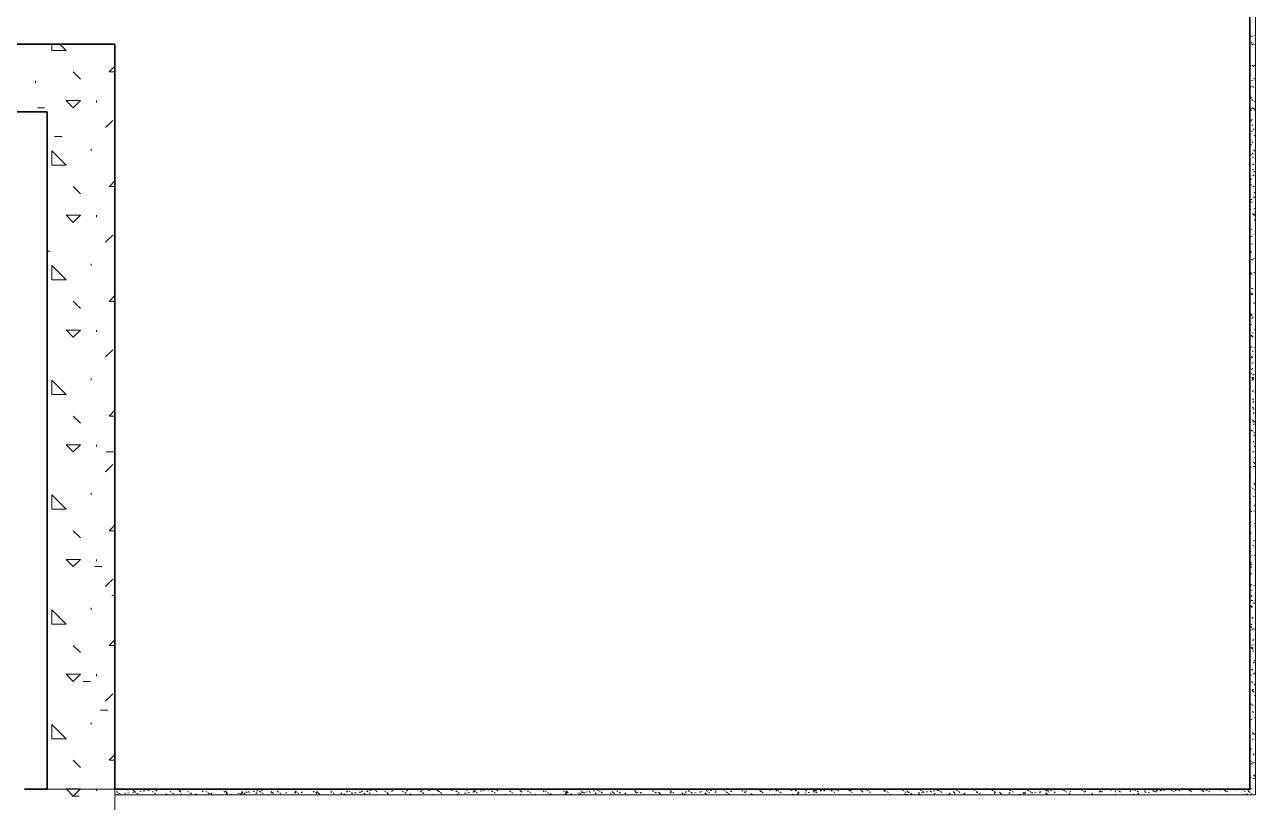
# Model space of a CAD drawing. Header units: millimetres. Extents: x -4948 to 42228, y -4856 to 69378.
# Drawn here: x 2734 to 5459, y 44563 to 46285 of the extents above; entities that cross this region are included whole.
import ezdxf

# ---------------------------------------------------------------- set-up
doc = ezdxf.new("R2010")
doc.units = ezdxf.units.MM
for name, color, linetype, lineweight in [('A-WALL', 113, 'Continuous', 13), ('A-WALL-PATT', 111, 'Continuous', 13), ('I-WALL', 2, 'Continuous', 13)]:
    doc.layers.add(name, color=color, linetype=linetype, lineweight=lineweight)

# ---------------------------------------------------------------- blocks, each defined once
blk = doc.blocks.new('27ELB-RD-AR-0000-BIM_rvt-1-1 этаж отм_ _0_000 лотки')
at = {"layer": 'A-WALL', "color": 252, "lineweight": 9}
for p, q in [((5458.9, 50179.6), (5458.9, 44592.1)), ((2933.9, 44592.1), (2783.9, 44592.1)), ((2783.9, 44592.1), (2933.9, 44592.1)), ((2933.9, 44592.1), (2933.9, 44579.6)), ((5458.9, 44592.1), (5458.9, 44579.6)), ((5458.9, 44579.6), (2933.9, 44579.6)), ((2933.9, 44579.6), (2933.9, 44479.6))]:
    blk.add_line(p, q, dxfattribs=at)
at = {"layer": 'A-WALL-PATT', "color": 252, "linetype": 'Continuous', "lineweight": 9}
for p, q in [((5446.4, 46273.5), (5447.2, 46272.9)), ((5458.2, 46280.3), (5458.9, 46280.8)), ((5449, 46259.4), (5452.4, 46259.8)), ((5449.3, 46246.3), (5452.1, 46244.5)), ((5456.4, 46260.3), (5458.9, 46260.7)), ((2794, 46228), (2794, 46242.1)), ((2794, 46228), (2825.7, 46228)), ((2825.7, 46228), (2811.6, 46242.1)), ((5446.4, 46226.1), (5447.6, 46226.3)), ((5446.4, 46221), (5447.1, 46221.6)), ((5450.4, 46242.3), (5452.9, 46240.1)), ((5454.7, 46242.9), (5457.5, 46241.1)), ((2921, 46180.3), (2933.9, 46193.2)), ((5446.4, 46197.7), (5447.5, 46196.9)), ((5446.4, 46195.9), (5447.9, 46197.1)), ((5446.4, 46193.3), (5448.9, 46193.6)), ((5450.9, 46195.7), (5453.3, 46193.6)), ((5453.3, 46193.6), (5453.3, 46193.6)), ((5453.3, 46193.6), (5455.7, 46191.3)), ((5455.9, 46194.5), (5458.9, 46194.9)), ((2857.4, 46164.6), (2841.5, 46180.5)), ((2921, 46180.4), (2933.9, 46180.4)), ((5446.4, 46170.9), (5448.7, 46172.7)), ((5454.9, 46166.9), (5457.7, 46165.1)), ((5457.3, 46161.8), (5458.9, 46162)), ((2758.3, 46156.6), (2758.3, 46160.5)), ((5446.4, 46147.1), (5448.7, 46145.6)), ((5446.8, 46146.2), (5449.5, 46148.2)), ((5450, 46160.9), (5453.3, 46161.3)), ((5452.2, 46148.5), (5454.6, 46146.2)), ((2841.5, 46101.1), (2825.6, 46117)), ((2825.7, 46116.9), (2857.5, 46116.9)), ((2841.6, 46101), (2857.5, 46116.9)), ((2893.2, 46112.9), (2893.2, 46116.9)), ((5446.4, 46127.5), (5448.5, 46127.8)), ((5447.6, 46121.7), (5450.3, 46123.7)), ((5450.8, 46119), (5453.6, 46117.2)), ((5456.1, 46115.6), (5458.9, 46113.9)), ((2762.3, 46101), (2778.1, 46101)), ((5446.6, 46094.6), (5449.9, 46095.1)), ((5448.4, 46097.2), (5451.1, 46099.3)), ((5452.6, 46101.9), (5455, 46099.7)), ((5455, 46099.7), (5455, 46099.7)), ((5455, 46099.7), (5457.5, 46097.5)), ((5456.9, 46096), (5458.9, 46096.3)), ((2913.1, 46057.3), (2928.9, 46073.2)), ((5446.4, 46071.3), (5448.9, 46069.7)), ((5449.2, 46072.7), (5451.9, 46074.8)), ((5450.9, 46062.3), (5454.2, 46062.8)), ((5453.9, 46054.6), (5456.4, 46052.4)), ((5458.3, 46063.3), (5458.9, 46063.4)), ((2800.3, 46037.5), (2816.2, 46037.5)), ((5446.4, 46028.9), (5449.4, 46029.3)), ((5450, 46048.3), (5452.7, 46050.3)), ((5450.8, 46023.8), (5453.5, 46025.8)), ((5456.4, 46039.7), (5458.9, 46038.1)), ((2794, 45974), (2794, 46005.7)), ((2825.7, 45974), (2794, 46005.7)), ((2881.3, 46005.7), (2881.3, 46009.7)), ((5447.4, 46020.1), (5450.2, 46018.3)), ((5451.7, 45999.3), (5454.3, 46001.4)), ((5454.4, 46008), (5456.7, 46005.9)), ((5456.7, 46005.9), (5456.7, 46005.9)), ((5456.7, 46005.9), (5458.9, 46003.9)), ((2794, 45974), (2825.7, 45974)), ((5447.5, 45996.1), (5450.8, 45996.6)), ((5452.3, 45991.8), (5455.1, 45989.9)), ((5452.5, 45974.9), (5455.1, 45976.9)), ((5457.6, 45988.3), (5458.9, 45987.5)), ((5457.8, 45997.5), (5458.9, 45997.6)), ((5446.4, 45969.3), (5447, 45968.6)), ((5447.6, 45944.2), (5450.4, 45942.4)), ((5451.9, 45963.8), (5455.2, 45964.3)), ((5453.2, 45950.4), (5455.9, 45952.4)), ((5455.6, 45960.8), (5458.1, 45958.5)), ((2857.4, 45910.6), (2841.5, 45926.5)), ((2921, 45926.3), (2933.9, 45939.2)), ((2921, 45926.4), (2933.9, 45926.4)), ((5447.1, 45930.3), (5450.4, 45930.7)), ((5454.1, 45925.9), (5456.7, 45928)), ((5448.4, 45897.6), (5451.8, 45898)), ((5448.8, 45892.9), (5451.7, 45891.1)), ((5454.9, 45901.4), (5457.5, 45903.5)), ((5456.1, 45914.2), (5458.5, 45912)), ((5457.9, 45912.4), (5458.9, 45911.7)), ((5458.5, 45912), (5458.5, 45912)), ((5458.5, 45912), (5458.9, 45911.7)), ((5458.8, 45899), (5458.9, 45899)), ((2841.5, 45847.1), (2825.6, 45863)), ((2825.7, 45862.9), (2857.5, 45862.9)), ((2841.6, 45847), (2857.5, 45862.9)), ((2893.2, 45858.9), (2893.2, 45862.9)), ((5446.4, 45877), (5448.8, 45874.8)), ((5452.8, 45865.3), (5456.1, 45865.7)), ((5453.7, 45864.5), (5456.6, 45862.7)), ((5455.7, 45877), (5458.3, 45879)), ((5457.4, 45866.9), (5458.9, 45865.5)), ((5456.5, 45852.5), (5458.9, 45854.4)), ((2913.1, 45803.3), (2928.9, 45819.2)), ((5446.4, 45830.9), (5447.7, 45829.7)), ((5448, 45831.8), (5451.3, 45832.2)), ((5449.1, 45816.9), (5451.9, 45815.1)), ((5457.3, 45828), (5458.9, 45829.3)), ((5457.9, 45820.3), (5458.9, 45819.4)), ((2783.9, 45783.5), (2790.8, 45783.5)), ((5446.4, 45784.7), (5448, 45783.2)), ((5448, 45783.2), (5448, 45783.2)), ((5448, 45783.2), (5450.5, 45780.9)), ((5449.4, 45799.1), (5452.7, 45799.5)), ((5458.1, 45803.6), (5458.9, 45804.2)), ((2881.3, 45751.7), (2881.3, 45755.7)), ((5446.4, 45768.1), (5447.8, 45767.2)), ((5450.3, 45765.6), (5453.1, 45763.8)), ((5453.7, 45766.8), (5457.1, 45767.2)), ((5458.9, 45779.1), (5458.9, 45779.1)), ((2794, 45720), (2794, 45751.7)), ((2825.7, 45720), (2794, 45751.7)), ((5446.9, 45738.1), (5449.4, 45735.8)), ((5448.9, 45733.3), (5452.3, 45733.7)), ((5455.2, 45737.2), (5458, 45735.4)), ((2794, 45720), (2825.7, 45720)), ((5446.4, 45719.3), (5446.7, 45719.6)), ((5450.3, 45700.6), (5453.6, 45701)), ((2857.4, 45656.6), (2841.5, 45672.5)), ((2921, 45672.3), (2933.9, 45685.2)), ((2921, 45672.4), (2933.9, 45672.4)), ((5446.4, 45694.3), (5447.5, 45695.2)), ((5447.4, 45691.5), (5449.8, 45689.3)), ((5449.8, 45689.3), (5449.8, 45689.3)), ((5449.8, 45689.3), (5452.3, 45687.1)), ((5450.6, 45689.6), (5453.4, 45687.8)), ((5446.4, 45669.2), (5448.3, 45670.7)), ((5446.5, 45644.2), (5449.1, 45646.2)), ((5448.7, 45644.2), (5451.2, 45642)), ((5454.7, 45668.2), (5458, 45668.7)), ((5446.4, 45641.7), (5449.3, 45639.9)), ((5447.3, 45619.7), (5449.9, 45621.7)), ((5449.9, 45634.7), (5453.2, 45635.2)), ((5451.8, 45638.3), (5454.6, 45636.5)), ((2841.5, 45593.1), (2825.6, 45609)), ((2825.7, 45608.9), (2857.5, 45608.9)), ((2841.6, 45593), (2857.5, 45608.9)), ((2893.2, 45604.9), (2893.2, 45608.9)), ((5446.4, 45601.4), (5447.2, 45601.5)), ((5448.1, 45595.2), (5450.7, 45597.3)), ((5449.2, 45597.6), (5451.5, 45595.5)), ((5451.3, 45602), (5454.6, 45602.5)), ((5451.5, 45595.5), (5451.5, 45595.5)), ((5451.5, 45595.5), (5454, 45593.2)), ((5456.7, 45609.9), (5458.9, 45608.5)), ((2913.1, 45549.3), (2928.9, 45565.2)), ((5448.9, 45570.8), (5451.5, 45572.8)), ((5452, 45562.3), (5454.9, 45560.5)), ((5455.6, 45569.7), (5458.9, 45570.1)), ((5449.7, 45546.3), (5452.3, 45548.3)), ((5450.4, 45550.4), (5452.9, 45548.1)), ((5450.8, 45536.2), (5454.1, 45536.6)), ((5447.9, 45514.4), (5450.7, 45512.6)), ((5450.5, 45521.8), (5453.1, 45523.9)), ((5453.3, 45511), (5456.1, 45509.2)), ((2794, 45466), (2794, 45497.7)), ((2825.7, 45466), (2794, 45497.7)), ((2881.3, 45497.7), (2881.3, 45501.7)), ((5446.4, 45502.7), (5448.2, 45503)), ((5450.9, 45503.8), (5453.3, 45501.6)), ((5451.3, 45497.4), (5453.9, 45499.4)), ((5452.2, 45503.5), (5455.5, 45503.9)), ((5453.3, 45501.6), (5453.3, 45501.6)), ((5453.3, 45501.6), (5455.7, 45499.4)), ((5458.2, 45482.6), (5458.9, 45482.2)), ((2794, 45466), (2825.7, 45466)), ((5452.1, 45472.9), (5454.7, 45474.9)), ((5452.2, 45456.5), (5454.6, 45454.3)), ((5456.6, 45471.2), (5458.9, 45471.5)), ((2921, 45418.3), (2933.9, 45431.2)), ((5451.8, 45437.7), (5455.1, 45438.1)), ((5452.9, 45448.4), (5455.5, 45450.5)), ((5453.5, 45435.1), (5456.3, 45433.3)), ((5453.7, 45423.9), (5456.3, 45426)), ((2857.4, 45402.6), (2841.5, 45418.5)), ((2921, 45418.4), (2933.9, 45418.4)), ((5446.4, 45414.3), (5447.3, 45413.7)), ((5446.4, 45404.1), (5449.1, 45404.5)), ((5452.6, 45409.9), (5455, 45407.8)), ((5453.2, 45405), (5456.5, 45405.4)), ((5454.5, 45399.5), (5457.1, 45401.5)), ((5455, 45407.8), (5455, 45407.8)), ((5455, 45407.8), (5457.5, 45405.5)), ((5449.4, 45387.1), (5452.2, 45385.3)), ((5454.7, 45383.7), (5457.6, 45381.9)), ((5455.3, 45375), (5457.9, 45377)), ((5457.5, 45372.7), (5458.9, 45372.9)), ((2841.5, 45339.1), (2825.6, 45355)), ((2825.7, 45354.9), (2857.5, 45354.9)), ((2841.6, 45339), (2857.5, 45354.9)), ((2893.2, 45350.9), (2893.2, 45354.9)), ((5453.9, 45362.7), (5456.4, 45360.4)), ((5456.1, 45350.5), (5458.7, 45352.6)), ((2914.7, 45339), (2930.5, 45339)), ((5446.4, 45338.5), (5447.6, 45337.8)), ((5452.7, 45339.2), (5456, 45339.6)), ((5456.9, 45326.1), (5458.9, 45327.6)), ((2913.1, 45295.3), (2928.9, 45311.2)), ((5446.8, 45305.5), (5450.1, 45305.9)), ((5454.1, 45306.5), (5457.4, 45306.9)), ((5454.4, 45316.1), (5456.7, 45313.9)), ((5455, 45307.8), (5457.8, 45306)), ((5456.7, 45313.9), (5456.7, 45313.9)), ((5456.7, 45313.9), (5458.9, 45312)), ((5457.7, 45301.6), (5458.9, 45302.5)), ((5446.4, 45288), (5448.8, 45286.4)), ((5446.4, 45277.3), (5447, 45276.7)), ((5455.6, 45268.8), (5458.1, 45266.5)), ((5458.5, 45277.1), (5458.9, 45277.4)), ((5458.5, 45274.2), (5458.9, 45274.2)), ((2794, 45212), (2794, 45243.7)), ((2825.7, 45212), (2794, 45243.7)), ((2881.3, 45243.7), (2881.3, 45247.7)), ((5446.4, 45239.7), (5446.6, 45239.7)), ((5450.9, 45259.9), (5453.7, 45258.1)), ((5453.7, 45240.6), (5457, 45241.1)), ((5456.2, 45256.4), (5458.9, 45254.8)), ((2794, 45212), (2825.7, 45212)), ((5446.4, 45212.2), (5449, 45210.5)), ((5455, 45207.9), (5458.4, 45208.4)), ((5456.1, 45222.2), (5458.5, 45220.1)), ((5458.5, 45220.1), (5458.5, 45220.1)), ((5458.5, 45220.1), (5458.9, 45219.7)), ((5446.4, 45192.6), (5446.4, 45192.6)), ((5446.4, 45185), (5448.8, 45182.8)), ((5447.7, 45207), (5451, 45207.4)), ((2857.4, 45148.6), (2841.5, 45164.5)), ((2921, 45164.3), (2933.9, 45177.2)), ((2921, 45164.4), (2933.9, 45164.4)), ((5446.4, 45167.5), (5447.2, 45168.1)), ((5447.4, 45161), (5450.3, 45159.2)), ((5456.5, 45180.5), (5458.9, 45179)), ((5457.4, 45175), (5458.9, 45173.6)), ((5446.4, 45142.4), (5448, 45143.7)), ((5446.4, 45141), (5447.6, 45141.2)), ((5446.4, 45138.9), (5447.7, 45137.7)), ((5452.3, 45132.6), (5455.2, 45130.8)), ((5454.6, 45142.1), (5457.9, 45142.6)), ((5457.7, 45129.2), (5458.9, 45128.4)), ((5457.9, 45128.4), (5458.9, 45127.5)), ((2841.5, 45085.1), (2825.6, 45101)), ((2825.7, 45100.9), (2857.5, 45100.9)), ((2841.6, 45085), (2857.5, 45100.9)), ((2893.2, 45096.9), (2893.2, 45100.9)), ((5446.4, 45117.3), (5448.8, 45119.2)), ((5448.6, 45108.4), (5452, 45108.9)), ((5456, 45109.4), (5458.9, 45109.8)), ((2889.2, 45085), (2905.1, 45085)), ((5446.4, 45092.8), (5448, 45091.2)), ((5446.4, 45075.3), (5447.1, 45075.4)), ((5447, 45092.7), (5449.6, 45094.7)), ((5447.7, 45085), (5450.5, 45083.2)), ((5448, 45091.2), (5448, 45091.2)), ((5448, 45091.2), (5450.5, 45089)), ((2913.1, 45041.3), (2928.9, 45057.2)), ((5446.9, 45046.1), (5449.4, 45043.8)), ((5447.8, 45068.2), (5450.4, 45070.2)), ((5448.6, 45043.7), (5451.2, 45045.8)), ((5457.9, 45053.2), (5458.9, 45052.6)), ((2927.3, 45021.5), (2933.9, 45021.5)), ((5446.4, 45042.4), (5448.5, 45042.7)), ((5446.4, 45035.3), (5446.4, 45035.3)), ((5448.9, 45033.7), (5451.7, 45031.9)), ((5449.4, 45019.3), (5452, 45021.3)), ((5455.5, 45043.6), (5458.9, 45044)), ((2794, 44958), (2794, 44989.7)), ((2881.3, 44989.7), (2881.3, 44993.7)), ((5447.4, 44999.5), (5449.8, 44997.4)), ((5449.6, 45009.9), (5452.9, 45010.4)), ((5449.8, 44997.4), (5449.8, 44997.4)), ((5449.8, 44997.4), (5452.3, 44995.1)), ((5450.2, 44994.8), (5452.8, 44996.8)), ((5453.8, 45005.3), (5456.6, 45003.5)), ((5456.9, 45010.9), (5458.9, 45011.1)), ((2825.7, 44958), (2794, 44989.7)), ((5446.4, 44976.6), (5448.1, 44976.8)), ((5451, 44970.3), (5453.6, 44972.4)), ((2794, 44958), (2825.7, 44958)), ((5446.4, 44943.7), (5449.5, 44944.1)), ((5448.7, 44952.3), (5451.2, 44950)), ((5449.2, 44957.7), (5452, 44955.9)), ((5451.8, 44945.9), (5454.4, 44947.9)), ((5456.5, 44945.1), (5458.9, 44945.4)), ((2857.4, 44894.6), (2841.5, 44910.5)), ((2921, 44910.3), (2933.9, 44923.2)), ((2921, 44910.4), (2933.9, 44910.4)), ((5446.4, 44909), (5447.9, 44908)), ((5450.5, 44911.4), (5453.9, 44911.8)), ((5452.6, 44921.4), (5455.2, 44923.4)), ((5457.9, 44912.4), (5458.9, 44912.5)), ((5449.2, 44905.7), (5451.5, 44903.5)), ((5450.4, 44906.4), (5453.2, 44904.6)), ((5451.5, 44903.5), (5451.5, 44903.5)), ((5451.5, 44903.5), (5454, 44901.3)), ((5453.4, 44896.9), (5456, 44899)), ((5446.4, 44878), (5449, 44878.3)), ((5450.4, 44858.4), (5452.9, 44856.1)), ((5454.2, 44872.4), (5456.8, 44874.5)), ((5455.3, 44878), (5458.1, 44876.2)), ((2841.5, 44831.1), (2825.6, 44847)), ((2825.7, 44846.9), (2857.5, 44846.9)), ((2841.6, 44831), (2857.5, 44846.9)), ((2863.8, 44831), (2879.7, 44831)), ((2893.2, 44842.9), (2893.2, 44846.9)), ((5447.1, 44845.2), (5450.4, 44845.6)), ((5450.6, 44830.4), (5453.5, 44828.6)), ((5455, 44848), (5457.6, 44850)), ((5457.4, 44846.5), (5458.9, 44846.7)), ((2913.1, 44787.3), (2928.9, 44803.2)), ((5450.9, 44811.8), (5453.2, 44809.7)), ((5451.5, 44812.9), (5454.8, 44813.3)), ((5453.2, 44809.7), (5453.2, 44809.7)), ((5453.2, 44809.7), (5455.7, 44807.4)), ((5455.8, 44823.5), (5458.4, 44825.5)), ((5456.6, 44799), (5458.9, 44800.8)), ((5458.8, 44813.8), (5458.9, 44813.9)), ((5446.5, 44782.5), (5449.3, 44780.7)), ((5446.7, 44779.4), (5450, 44779.8)), ((5451.9, 44779.1), (5454.7, 44777.3)), ((5457.4, 44774.6), (5458.9, 44775.7)), ((2901.9, 44767.5), (2917.8, 44767.5)), ((5448, 44746.7), (5451.4, 44747.1)), ((5452.2, 44764.6), (5454.6, 44762.3)), ((5456.8, 44750.7), (5458.9, 44749.4)), ((5458.2, 44750.1), (5458.9, 44750.6)), ((5458.4, 44748), (5458.9, 44748.1)), ((2794, 44704), (2794, 44735.7)), ((2825.7, 44704), (2794, 44735.7)), ((2881.3, 44735.7), (2881.3, 44739.7)), ((5452.6, 44718), (5455, 44715.8)), ((2794, 44704), (2825.7, 44704)), ((5446.4, 44690.9), (5447.1, 44691.4)), ((5452.1, 44703.2), (5454.9, 44701.4)), ((5452.4, 44714.4), (5455.7, 44714.8)), ((5455, 44715.8), (5455, 44715.8)), ((5455, 44715.8), (5457.5, 44713.6)), ((2921, 44656.3), (2933.9, 44669.2)), ((5446.4, 44665.8), (5447.9, 44667)), ((5447.6, 44680.8), (5450.9, 44681.3)), ((5453.9, 44670.7), (5456.4, 44668.4)), ((2857.4, 44640.6), (2841.5, 44656.5)), ((2921, 44656.4), (2933.9, 44656.4)), ((5446.4, 44640.7), (5448.7, 44642.5)), ((5448, 44655.2), (5450.8, 44653.4)), ((5449, 44648.1), (5452.3, 44648.6)), ((5453.4, 44651.8), (5456.2, 44650)), ((5446.8, 44616), (5449.5, 44618)), ((5453.4, 44615.8), (5456.7, 44616.3)), ((5454.4, 44624.1), (5456.7, 44622)), ((5456.7, 44622), (5456.7, 44622)), ((5456.7, 44622), (5458.9, 44620)), ((5458.3, 44623.4), (5458.9, 44623.1)), ((2826.5, 44592.1), (2825.6, 44593)), ((2825.7, 44592.9), (2857.5, 44592.9)), ((2841.5, 44577.1), (2826.5, 44592.1)), ((2841.6, 44577), (2856.7, 44592.1)), ((2856.7, 44592.1), (2857.5, 44592.9)), ((2893.2, 44592.1), (2893.2, 44592.9)), ((2893.2, 44588.9), (2893.2, 44592.1)), ((2937.3, 44587), (2940.2, 44585.2)), ((2938.5, 44580.7), (2941.8, 44581.1)), ((2942.7, 44583.6), (2945.5, 44581.8)), ((2955, 44582.9), (2958.3, 44583.3)), ((2961.3, 44590.1), (2963.9, 44592.1)), ((2962.4, 44583.8), (2965.7, 44584.3)), ((2972.7, 44585.2), (2976, 44585.6)), ((2972.8, 44591.5), (2975.2, 44589.4)), ((2975.2, 44589.4), (2975.2, 44589.4)), ((2975.2, 44589.4), (2977.6, 44587.1)), ((2976.9, 44587.1), (2979.7, 44585.3)), ((2982.2, 44583.7), (2985.1, 44581.9)), ((2989.1, 44587.4), (2992.5, 44587.8)), ((2995.6, 44591.4), (2996.6, 44592.1)), ((2996.5, 44588.3), (2999.9, 44588.8)), ((3006.9, 44589.7), (3010.2, 44590.1)), ((3016.4, 44587.2), (3019.3, 44585.4)), ((3021.8, 44583.7), (3024.6, 44581.9)), ((3023.3, 44591.9), (3025.1, 44592.1)), ((3024.4, 44590.4), (3026.9, 44588.1)), ((3028.9, 44591.8), (3029.3, 44592.1)), ((3046, 44579.9), (3048.7, 44581.9)), ((3056, 44587.2), (3058.8, 44585.4)), ((3061.3, 44591.6), (3062, 44592.1)), ((3061.3, 44583.8), (3064.2, 44582)), ((3075.2, 44590), (3077.5, 44587.8)), ((3077.5, 44587.8), (3077.5, 44587.8)), ((3077.5, 44587.8), (3080, 44585.6)), ((3079.3, 44580.3), (3081.9, 44582.3)), ((3095.5, 44587.3), (3098.4, 44585.5)), ((3100.9, 44583.9), (3103.7, 44582.1)), ((3111.8, 44580.1), (3114.4, 44582.2)), ((3126.8, 44588.9), (3129.2, 44586.6)), ((3135.1, 44587.4), (3137.9, 44585.6)), ((3140.4, 44584), (3143.3, 44582.2)), ((3146.1, 44581.4), (3148.7, 44583.4)), ((3174.6, 44587.5), (3177.5, 44585.6)), ((3177.6, 44588.4), (3179.9, 44586.3)), ((3179.3, 44581.8), (3182, 44583.8)), ((3179.9, 44586.3), (3179.9, 44586.3)), ((3179.9, 44586.3), (3182.4, 44584)), ((3180, 44584), (3182.8, 44582.2)), ((3189.5, 44580.9), (3192.8, 44581.3)), ((3206, 44583), (3209.3, 44583.5)), ((3211.8, 44581.6), (3214.5, 44583.7)), ((3213.4, 44584), (3216.7, 44584.4)), ((3214.2, 44587.5), (3217, 44585.7)), ((3219.5, 44584.1), (3222.4, 44582.3)), ((3223.7, 44585.4), (3227, 44585.8)), ((3229.2, 44587.3), (3231.6, 44585)), ((3240.2, 44587.5), (3243.5, 44588)), ((3246.1, 44582.9), (3248.8, 44584.9)), ((3247.5, 44588.5), (3250.9, 44588.9)), ((3253.7, 44587.6), (3256.6, 44585.8)), ((3257.9, 44589.9), (3261.2, 44590.3)), ((3259.1, 44584.2), (3261.9, 44582.4)), ((3274.3, 44592), (3274.9, 44592.1)), ((3279.3, 44583.3), (3282, 44585.3)), ((3280, 44586.9), (3282.3, 44584.7)), ((3282.3, 44584.7), (3282.3, 44584.7)), ((3282.3, 44584.7), (3284.8, 44582.4)), ((3293.3, 44587.7), (3296.1, 44585.9)), ((3298.6, 44584.3), (3301.5, 44582.5)), ((3311.8, 44583.2), (3314.5, 44585.2)), ((3331.5, 44585.7), (3334, 44583.5)), ((3332.8, 44587.7), (3335.7, 44585.9)), ((3338.2, 44584.3), (3341, 44582.5)), ((3346.1, 44584.4), (3348.8, 44586.4)), ((3372.4, 44587.8), (3375.2, 44586)), ((3377.7, 44584.4), (3380.6, 44582.6)), ((3379.4, 44584.8), (3382, 44586.9)), ((3382.4, 44585.3), (3384.7, 44583.2)), ((3384.7, 44583.2), (3384.7, 44583.2)), ((3384.7, 44583.2), (3387.2, 44580.9)), ((3411.9, 44587.9), (3414.8, 44586.1)), ((3411.9, 44584.7), (3414.5, 44586.7)), ((3417.3, 44584.5), (3420.1, 44582.7)), ((3425.3, 44592.1), (3425.4, 44592)), ((3433.9, 44584.2), (3436.4, 44581.9)), ((3440.5, 44581), (3443.8, 44581.5)), ((3446.2, 44585.9), (3448.8, 44587.9)), ((3451.5, 44588), (3454.3, 44586.2)), ((3456.8, 44584.5), (3459.7, 44582.7)), ((3457, 44583.2), (3460.3, 44583.6)), ((3464.4, 44584.2), (3467.7, 44584.6)), ((3474.7, 44585.5), (3478, 44586)), ((3479.4, 44586.3), (3482.1, 44588.4)), ((3484.7, 44583.7), (3487.1, 44581.6)), ((3487.1, 44581.6), (3487.1, 44581.6)), ((3487.1, 44581.6), (3489.3, 44579.6)), ((3491, 44588), (3493.9, 44586.2)), ((3491.2, 44587.7), (3494.5, 44588.1)), ((3496.4, 44584.6), (3499.2, 44582.8)), ((3498.5, 44588.7), (3501.9, 44589.1)), ((3508.9, 44590), (3512.2, 44590.5)), ((3511.9, 44586.2), (3514.6, 44588.2)), ((3526, 44592.1), (3527.7, 44590.5)), ((3530.6, 44588.1), (3533.4, 44586.3)), ((3535.9, 44584.7), (3538.8, 44582.9)), ((3536.3, 44582.6), (3538.8, 44580.4)), ((3546.2, 44587.4), (3548.9, 44589.4)), ((3570.1, 44588.2), (3573, 44586.4)), ((3575.5, 44584.8), (3578.3, 44583)), ((3576.3, 44592.1), (3577, 44591.5)), ((3579.4, 44587.8), (3582.1, 44589.9)), ((3587.1, 44582.2), (3589.5, 44580)), ((3609.7, 44588.2), (3612.5, 44586.4)), ((3611.9, 44587.7), (3614.6, 44589.7)), ((3615, 44584.8), (3617.9, 44583)), ((3626.7, 44592.1), (3627.7, 44591.2)), ((3627.7, 44591.2), (3627.7, 44591.2)), ((3627.7, 44591.2), (3630.1, 44588.9)), ((3638.7, 44581.1), (3640.3, 44579.6)), ((3646.2, 44588.9), (3648.9, 44590.9)), ((3649.2, 44588.3), (3652.1, 44586.5)), ((3654.6, 44584.9), (3657.4, 44583.1)), ((3677, 44592.1), (3679.3, 44589.9)), ((3679.5, 44589.3), (3682.1, 44591.4)), ((3688.8, 44588.4), (3691.6, 44586.6)), ((3691.5, 44581.2), (3694.8, 44581.6)), ((3694.1, 44585), (3697, 44583.2)), ((3708, 44583.3), (3711.3, 44583.8)), ((3712, 44589.2), (3714.6, 44591.2)), ((3715.4, 44584.3), (3718.7, 44584.8)), ((3725.7, 44585.7), (3729, 44586.1)), ((3727.7, 44591.8), (3730, 44589.6)), ((3728.3, 44588.5), (3731.2, 44586.7)), ((3730, 44589.6), (3730, 44589.6)), ((3730, 44589.6), (3732.5, 44587.4)), ((3733.7, 44585.1), (3736.5, 44583.2)), ((3742.2, 44587.8), (3745.5, 44588.3)), ((3746.3, 44590.4), (3748.5, 44592.1)), ((3749.6, 44588.8), (3752.9, 44589.3)), ((3759.9, 44590.2), (3763.2, 44590.6)), ((3767.9, 44588.5), (3770.7, 44586.7)), ((3773.2, 44585.1), (3776.1, 44583.3)), ((3779.3, 44590.6), (3781.7, 44588.4)), ((3779.5, 44590.8), (3781.2, 44592.1)), ((3807.4, 44588.6), (3810.3, 44586.8)), ((3812, 44590.7), (3813.9, 44592.1)), ((3812.8, 44585.2), (3815.6, 44583.4)), ((3830.1, 44590.2), (3832.4, 44588.1)), ((3830.3, 44579.6), (3832.6, 44581.4)), ((3832.4, 44588.1), (3832.4, 44588.1)), ((3832.4, 44588.1), (3834.9, 44585.8)), ((3846.3, 44591.9), (3846.5, 44592.1)), ((3847, 44588.7), (3849.8, 44586.9)), ((3852.3, 44585.3), (3855.2, 44583.5)), ((3862.9, 44579.6), (3865.1, 44581.2)), ((3881.7, 44589.1), (3884.1, 44586.8)), ((3886.5, 44588.8), (3889.4, 44587)), ((3891.9, 44585.3), (3894.7, 44583.5)), ((3896.7, 44580.4), (3899.4, 44582.5)), ((3926.1, 44588.8), (3928.9, 44587)), ((3930, 44580.9), (3932.6, 44582.9)), ((3931.4, 44585.4), (3934.3, 44583.6)), ((3932.5, 44588.7), (3934.8, 44586.5)), ((3934.8, 44586.5), (3934.8, 44586.5)), ((3934.8, 44586.5), (3937.3, 44584.2)), ((3942.5, 44581.3), (3945.8, 44581.8)), ((3959, 44583.5), (3962.3, 44583.9)), ((3962.5, 44580.7), (3965.1, 44582.7)), ((3965.6, 44588.9), (3968.5, 44587.1)), ((3966.4, 44584.5), (3969.7, 44584.9)), ((3971, 44585.5), (3973.8, 44583.7)), ((3976.7, 44585.8), (3980, 44586.3)), ((3984, 44587.5), (3986.5, 44585.3)), ((3993.2, 44588), (3996.5, 44588.4)), ((3996.8, 44581.9), (3999.4, 44584)), ((4000.6, 44589), (4003.9, 44589.4)), ((4005.2, 44589), (4008, 44587.2)), ((4010.5, 44585.6), (4013.4, 44583.8)), ((4010.9, 44590.3), (4014.2, 44590.8)), ((4030, 44582.4), (4032.7, 44584.4)), ((4034.9, 44587.1), (4037.2, 44585)), ((4037.2, 44585), (4037.2, 44585)), ((4037.2, 44585), (4039.7, 44582.7)), ((4044.7, 44589), (4047.5, 44587.2)), ((4050.1, 44585.6), (4052.9, 44583.8)), ((4062.5, 44582.2), (4065.1, 44584.2)), ((4084.3, 44589.1), (4087.1, 44587.3)), ((4086.4, 44586), (4088.9, 44583.7)), ((4089.6, 44585.7), (4092.5, 44583.9)), ((4096.8, 44583.4), (4099.4, 44585.5)), ((4123.8, 44589.2), (4126.6, 44587.4)), ((4129.2, 44585.8), (4132, 44584)), ((4130, 44583.9), (4132.7, 44585.9)), ((4137.2, 44585.5), (4139.6, 44583.4)), ((4139.6, 44583.4), (4139.6, 44583.4)), ((4139.6, 44583.4), (4142.1, 44581.1)), ((4162.5, 44583.7), (4165.2, 44585.7)), ((4163.4, 44589.3), (4166.2, 44587.5)), ((4168.7, 44585.8), (4171.6, 44584)), ((4188.8, 44584.4), (4191.3, 44582.1)), ((4193.5, 44581.5), (4196.8, 44581.9)), ((4196.8, 44584.9), (4199.5, 44587)), ((4202.9, 44589.3), (4205.7, 44587.5)), ((4208.3, 44585.9), (4211.1, 44584.1)), ((4210, 44583.7), (4213.3, 44584.1)), ((4217.4, 44584.6), (4220.7, 44585.1)), ((4227.7, 44586), (4231, 44586.4)), ((4230.1, 44585.4), (4232.7, 44587.4)), ((4239.6, 44584), (4242, 44581.8)), ((4242, 44581.8), (4242, 44581.8)), ((4242, 44581.8), (4244.4, 44579.6)), ((4242.5, 44589.4), (4245.3, 44587.6)), ((4244.2, 44588.2), (4247.5, 44588.6)), ((4247.8, 44586), (4250.7, 44584.2)), ((4251.6, 44589.1), (4254.9, 44589.6)), ((4261.9, 44590.5), (4265.2, 44590.9)), ((4262.6, 44585.2), (4265.2, 44587.3)), ((4281.1, 44592.1), (4282.6, 44590.7)), ((4282, 44589.5), (4284.8, 44587.7)), ((4287.4, 44586.1), (4290.2, 44584.3)), ((4291.2, 44582.9), (4293.7, 44580.6)), ((4296.9, 44586.4), (4299.5, 44588.5)), ((4321.6, 44589.5), (4324.4, 44587.7)), ((4326.9, 44586.1), (4329.8, 44584.3)), ((4330.1, 44586.9), (4332.8, 44588.9)), ((4331.5, 44592.1), (4331.8, 44591.7)), ((4342, 44582.4), (4344.4, 44580.3)), ((4361.1, 44589.6), (4363.9, 44587.8)), ((4362.6, 44586.7), (4365.2, 44588.8)), ((4366.5, 44586.2), (4369.3, 44584.4)), ((4381.8, 44592.1), (4382.5, 44591.4)), ((4382.5, 44591.4), (4382.5, 44591.4)), ((4382.5, 44591.4), (4385, 44589.2)), ((4393.6, 44581.3), (4395.4, 44579.6)), ((4396.9, 44587.9), (4399.5, 44590)), ((4400.7, 44589.7), (4403.5, 44587.9)), ((4406, 44586.3), (4408.9, 44584.5)), ((4430.1, 44588.4), (4432.8, 44590.4)), ((4432.1, 44592.1), (4434.2, 44590.2)), ((4440.2, 44589.8), (4443, 44588)), ((4444.5, 44581.7), (4447.8, 44582.1)), ((4445.6, 44586.4), (4448.4, 44584.6)), ((4461, 44583.8), (4464.3, 44584.3)), ((4462.6, 44588.2), (4465.3, 44590.3)), ((4468.4, 44584.8), (4471.7, 44585.2)), ((4478.7, 44586.2), (4482, 44586.6)), ((4479.8, 44589.8), (4482.6, 44588)), ((4482.6, 44592), (4484.9, 44589.9)), ((4484.9, 44589.9), (4484.9, 44589.9)), ((4484.9, 44589.9), (4487.4, 44587.6)), ((4485.1, 44586.4), (4488, 44584.6)), ((4495.2, 44588.3), (4498.5, 44588.8)), ((4496.9, 44589.5), (4499.6, 44591.5)), ((4502.6, 44589.3), (4505.9, 44589.7)), ((4512.9, 44590.7), (4516.2, 44591.1)), ((4519.3, 44589.9), (4522.1, 44588.1)), ((4524.7, 44586.5), (4527.5, 44584.7)), ((4530.2, 44589.9), (4532.8, 44591.9)), ((4534.1, 44590.9), (4536.6, 44588.6)), ((4558.9, 44590), (4561.7, 44588.2)), ((4562.7, 44589.7), (4565.3, 44591.8)), ((4564.2, 44586.6), (4567.1, 44584.8)), ((4585, 44590.4), (4587.3, 44588.3)), ((4587.3, 44588.3), (4587.3, 44588.3)), ((4587.3, 44588.3), (4589.8, 44586)), ((4597, 44591), (4598.4, 44592.1)), ((4598.4, 44590.1), (4601.2, 44588.3)), ((4603.8, 44586.6), (4606.6, 44584.8)), ((4630.2, 44591.4), (4631.1, 44592.1)), ((4636.5, 44589.3), (4639, 44587.1)), ((4638, 44590.1), (4640.8, 44588.3)), ((4643.3, 44586.7), (4646.2, 44584.9)), ((4647.5, 44579.6), (4650, 44581.5)), ((4662.7, 44591.2), (4663.8, 44592.1)), ((4677.5, 44590.2), (4680.3, 44588.4)), ((4680.6, 44579.9), (4683.3, 44581.9)), ((4682.9, 44586.8), (4685.7, 44585)), ((4687.4, 44588.9), (4689.7, 44586.7)), ((4689.7, 44586.7), (4689.7, 44586.7)), ((4689.7, 44586.7), (4692.2, 44584.5)), ((4695.5, 44581.8), (4698.8, 44582.3)), ((4712, 44584), (4715.4, 44584.4)), ((4713.1, 44579.7), (4715.8, 44581.8)), ((4717.1, 44590.3), (4719.9, 44588.5)), ((4719.4, 44585), (4722.7, 44585.4)), ((4722.4, 44586.9), (4725.2, 44585.1)), ((4729.7, 44586.3), (4733, 44586.8)), ((4738.9, 44587.8), (4741.4, 44585.5)), ((4746.2, 44588.5), (4749.5, 44588.9)), ((4747.4, 44581), (4750.1, 44583)), ((4753.6, 44589.5), (4756.9, 44589.9)), ((4756.6, 44590.3), (4759.4, 44588.5)), ((4762, 44586.9), (4764.8, 44585.1)), ((4763.9, 44590.8), (4767.2, 44591.3)), ((4780.6, 44581.4), (4783.3, 44583.4)), ((4789.7, 44587.3), (4792.1, 44585.2)), ((4792.1, 44585.2), (4792.1, 44585.2)), ((4792.1, 44585.2), (4794.5, 44582.9)), ((4796.2, 44590.4), (4799, 44588.6)), ((4801.5, 44587), (4804.3, 44585.2)), ((4813.1, 44581.2), (4815.8, 44583.3)), ((4835.7, 44590.5), (4838.5, 44588.7)), ((4841.1, 44587.1), (4843.9, 44585.3)), ((4841.3, 44586.2), (4843.8, 44583.9)), ((4847.4, 44582.5), (4850.1, 44584.5)), ((4875.3, 44590.6), (4878.1, 44588.8)), ((4880.6, 44587.1), (4883.4, 44585.3)), ((4880.7, 44582.9), (4883.3, 44585)), ((4892.1, 44585.8), (4894.5, 44583.6)), ((4894.5, 44583.6), (4894.5, 44583.6)), ((4894.5, 44583.6), (4896.9, 44581.4)), ((4913.2, 44582.8), (4915.8, 44584.8)), ((4914.8, 44590.6), (4917.6, 44588.8)), ((4920.2, 44587.2), (4923, 44585.4)), ((4936.2, 44580.6), (4939.5, 44581.1)), ((4943.7, 44584.7), (4946.2, 44582.4)), ((4946.5, 44582), (4949.9, 44582.4)), ((4947.5, 44584), (4950.1, 44586)), ((4954.4, 44590.7), (4957.2, 44588.9)), ((4959.7, 44587.3), (4962.5, 44585.5)), ((4963, 44584.2), (4966.4, 44584.6)), ((4970.4, 44585.1), (4973.7, 44585.6)), ((4980.7, 44586.5), (4984, 44586.9)), ((4980.7, 44584.4), (4983.4, 44586.5)), ((4993.9, 44590.8), (4996.7, 44589)), ((4994.5, 44584.2), (4996.8, 44582.1)), ((4996.8, 44582.1), (4996.8, 44582.1)), ((4996.8, 44582.1), (4999.3, 44579.8)), ((4997.2, 44588.7), (5000.6, 44589.1)), ((4999.3, 44587.4), (5002.1, 44585.6)), ((5004.6, 44589.6), (5007.9, 44590.1)), ((5013.2, 44584.3), (5015.9, 44586.3)), ((5014.9, 44591), (5018.2, 44591.4)), ((5033.5, 44590.8), (5036.3, 44589)), ((5036.3, 44592.1), (5037.5, 44591)), ((5038.8, 44587.4), (5041.6, 44585.6)), ((5046.1, 44583.1), (5048.5, 44580.8)), ((5047.5, 44585.5), (5050.2, 44587.5)), ((5073, 44590.9), (5075.8, 44589.1)), ((5078.4, 44587.5), (5081.2, 44585.7)), ((5080.8, 44585.9), (5083.4, 44588)), ((5086.6, 44592.1), (5086.7, 44592)), ((5096.9, 44582.7), (5099.2, 44580.5)), ((5112.6, 44591), (5115.4, 44589.2)), ((5113.2, 44585.8), (5115.9, 44587.8)), ((5117.9, 44587.6), (5120.7, 44585.8)), ((5136.9, 44592.1), (5137.4, 44591.7)), ((5137.4, 44591.7), (5137.4, 44591.7)), ((5137.4, 44591.7), (5139.9, 44589.4)), ((5147.5, 44587), (5150.2, 44589)), ((5148.5, 44581.5), (5150.6, 44579.6)), ((5152.1, 44591.1), (5154.9, 44589.3)), ((5157.5, 44587.7), (5160.3, 44585.9)), ((5180.8, 44587.4), (5183.4, 44589.5)), ((5187.2, 44580.8), (5190.5, 44581.2)), ((5187.3, 44592.1), (5189.1, 44590.4)), ((5191.7, 44591.1), (5194.5, 44589.3)), ((5197, 44587.7), (5199.8, 44585.9)), ((5197.5, 44582.2), (5200.9, 44582.6)), ((5199.3, 44581.1), (5200.9, 44579.6)), ((5213.3, 44587.3), (5215.9, 44589.3)), ((5214.1, 44584.3), (5217.4, 44584.8)), ((5221.4, 44585.3), (5224.7, 44585.7)), ((5231.2, 44591.2), (5234, 44589.4)), ((5231.7, 44586.7), (5235, 44587.1)), ((5236.6, 44587.8), (5239.4, 44586)), ((5237.6, 44592.1), (5239.8, 44590.1)), ((5239.8, 44590.1), (5239.8, 44590.1)), ((5239.8, 44590.1), (5242.3, 44587.8)), ((5247.6, 44588.5), (5250.2, 44590.5)), ((5248.2, 44588.8), (5251.6, 44589.3)), ((5255.6, 44589.8), (5258.9, 44590.2)), ((5265.9, 44591.2), (5269.2, 44591.6)), ((5270.8, 44591.3), (5273.6, 44589.5)), ((5276.1, 44587.9), (5278.9, 44586.1)), ((5280.8, 44588.9), (5283.5, 44591)), ((5289, 44591.1), (5291.5, 44588.9)), ((5310.3, 44591.4), (5313.1, 44589.6)), ((5313.3, 44588.8), (5316, 44590.8)), ((5315.7, 44587.9), (5318.5, 44586.1)), ((5339.8, 44590.7), (5342.2, 44588.5)), ((5342.2, 44588.5), (5342.2, 44588.5)), ((5342.2, 44588.5), (5344.7, 44586.3)), ((5347.6, 44590), (5350.3, 44592)), ((5349.9, 44591.4), (5352.7, 44589.6)), ((5355.2, 44588), (5358, 44586.2)), ((5380.9, 44590.4), (5383, 44592.1)), ((5389.4, 44591.5), (5392.2, 44589.7)), ((5391.4, 44589.6), (5393.9, 44587.3)), ((5394.8, 44588.1), (5397.6, 44586.3)), ((5413.3, 44590.3), (5415.7, 44592.1)), ((5429, 44591.6), (5431.8, 44589.8)), ((5434.3, 44588.2), (5437.1, 44586.4)), ((5438.2, 44581), (5441.5, 44581.4)), ((5442.2, 44589.1), (5444.6, 44587)), ((5444.6, 44587), (5444.6, 44587)), ((5444.6, 44587), (5447, 44584.7)), ((5447.6, 44591.5), (5448.4, 44592.1)), ((5448.4, 44592.1), (5450.3, 44593.6)), ((5448.5, 44582.3), (5451.9, 44582.8)), ((2838.5, 44577), (2854.3, 44577)), ((2934.6, 44580.4), (2935.5, 44579.6)), ((2947.6, 44579.6), (2948.7, 44580.4)), ((2980.3, 44579.6), (2981.9, 44580.8)), ((3013, 44579.6), (3014.4, 44580.7)), ((3180, 44579.6), (3182.5, 44579.9)), ((3430.2, 44579.7), (3433.5, 44580.1)), ((3589.5, 44580), (3589.5, 44580)), ((3589.5, 44580), (3590, 44579.6)), ((3681.2, 44579.8), (3684.5, 44580.3)), ((3689.5, 44580.6), (3690.6, 44579.6)), ((3732.2, 44579.6), (3732.6, 44579.9)), ((3764.9, 44579.6), (3765, 44579.7)), ((3797.6, 44579.6), (3799.3, 44581)), ((3932.2, 44580), (3935.5, 44580.4)), ((4179, 44579.6), (4179.2, 44579.6)), ((4183.2, 44580.1), (4186.5, 44580.6)), ((4344.4, 44580.3), (4344.4, 44580.3)), ((4344.4, 44580.3), (4345.1, 44579.6)), ((4428.8, 44579.6), (4430.2, 44579.8)), ((4434.2, 44580.3), (4437.5, 44580.7)), ((4444.4, 44580.9), (4445.8, 44579.6)), ((4496, 44579.7), (4496.1, 44579.6)), ((4549.5, 44579.6), (4550, 44580)), ((4582.1, 44579.6), (4583.2, 44580.4)), ((4614.8, 44579.6), (4615.7, 44580.3)), ((4678.6, 44579.6), (4681.2, 44579.9)), ((4685.2, 44580.5), (4688.5, 44580.9)), ((4928.9, 44579.7), (4932.2, 44580.1)), ((5099.2, 44580.5), (5099.2, 44580.5)), ((5099.2, 44580.5), (5100.2, 44579.6)), ((5179.9, 44579.8), (5183.2, 44580.3)), ((5250.8, 44580), (5251.3, 44579.6)), ((5399.4, 44579.6), (5400.7, 44580.6)), ((5430.9, 44580), (5434.2, 44580.4)), ((5432.1, 44579.6), (5433.9, 44581))]:
    blk.add_line(p, q, dxfattribs=at)
at = {"layer": 'I-WALL', "color": 252, "lineweight": 35}
for p, q in [((5446.4, 50192.1), (5446.4, 44592.1)), ((2783.9, 46242.1), (-51.1, 46242.1)), ((2933.9, 46242.1), (2783.9, 46242.1)), ((2933.9, 44592.1), (2933.9, 46242.1)), ((-51.1, 46092.1), (2783.9, 46092.1)), ((2783.9, 46092.1), (2783.9, 44592.1)), ((2783.9, 44592.1), (2733.9, 44592.1)), ((5446.4, 44592.1), (2933.9, 44592.1))]:
    blk.add_line(p, q, dxfattribs=at)

msp = doc.modelspace()

# ---------------------------------------------------------------- block references
at = {"lineweight": 5}
msp.add_blockref('27ELB-RD-AR-0000-BIM_rvt-1-1 этаж отм_ _0_000 лотки', (0, 0), dxfattribs=at)

doc.saveas('drawing.dxf')
